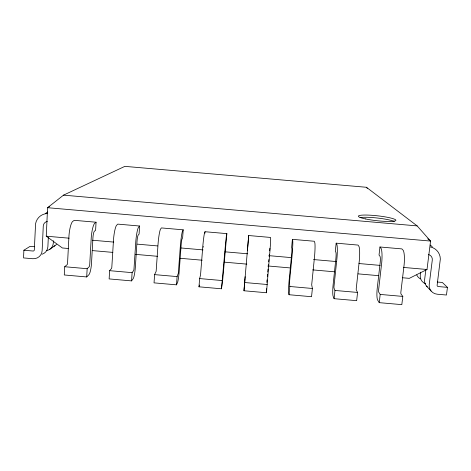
<?xml version="1.0" encoding="UTF-8"?>
<svg xmlns="http://www.w3.org/2000/svg" width="471" height="471" viewBox="0 0 471 471"><rect width="100%" height="100%" fill="white"/><g stroke="black" fill="none" stroke-linecap="round" stroke-linejoin="round"><path stroke-width="0.71" d="M34.401 246.733L30.091 246.357L23.874 250.248L23.55 257.925L32.646 258.72A9.279 8.849 37.4 0 0 42.149 250.566L43.267 226.092A5.328 5.104 39.6 0 1 47.377 221.423M68.213 248.482L62.355 247.97L46.258 236.189L47.577 207.705L63.508 195.147L124.85 166.363L366.426 187.275L417.147 225.897L430.565 241.07L427.014 269.489L409.305 278.349L402.717 277.772M48.325 237.272L47.883 246.663A9.026 8.619 37.6 0 1 42.043 254.246M53.429 240.787L53.323 242.965A8.79 8.407 37.8 0 1 46.541 250.619M64.698 266.727L64.28 274.976L86.699 276.948L88.872 274.746A9.791 1.972 -84.1 0 0 91.515 263.212L92.952 237.549A5.499 1.095 -84.5 0 1 94.436 231.19L95.601 230.284L96.055 222.218L74.288 220.322L72.534 221.535A13.771 3.144 -84.5 0 0 69.007 235.253L67.553 263.189A1.378 0.318 -83.9 0 1 67.2 264.59L64.698 266.727L87.153 268.7L89.266 266.663L89.72 264.684L91.268 237.201A13.771 2.749 -84.5 0 1 94.5 223.448L96.055 222.218M86.699 276.948L87.153 268.7M109.625 270.672L109.137 278.92L131.58 280.893L133.181 278.638A9.797 1.401 -84.4 0 0 135.354 267.057L137.02 241.399A5.505 0.777 -84.7 0 1 138.233 235.017L139.086 234.081L139.61 226.021L117.827 224.119L116.484 225.368A13.777 2.349 -84.6 0 0 113.546 239.15L111.804 267.434L111.545 268.482L109.625 270.672L132.11 272.644L133.74 270.431L133.964 269.377L135.831 241.093A13.777 1.949 -84.7 0 1 138.474 227.287L139.61 226.021M269.848 248.264L269.671 250.825M131.58 280.893L132.11 272.644M248.7 235.535L243.972 290.766L266.486 292.744L269.783 252.803A13.8 0.453 -85.1 0 0 270.666 238.821L270.548 237.443L248.7 235.535L247.446 250.331M154.606 274.622L154.035 282.865L176.501 284.837L177.532 282.535A9.803 0.824 -84.6 0 0 179.233 270.907L181.129 245.256A5.505 0.459 -84.8 0 1 182.077 238.844L182.613 237.884L183.213 229.824L161.406 227.923L160.481 229.206A13.783 1.548 -84.8 0 0 158.126 243.048L156.142 271.325L154.606 274.622L177.108 276.595L178.326 273.268L180.434 244.997A13.783 1.148 -84.8 0 1 182.495 231.126L183.213 229.824M243.972 290.766L244.926 279.462M176.501 284.837L177.108 276.595M198.98 286.815L199.627 278.573L200.54 275.04L202.754 246.945A13.789 0.748 -84.9 0 1 204.52 233.051L205.032 231.726L226.857 233.634L222.706 279.75L221.47 288.788L198.98 286.815L199.539 285.067M204.914 233.192L205.032 231.726M221.47 288.788L225.085 248.9A13.794 0.347 -85 0 1 226.557 234.97L226.857 233.634M244.914 279.197L245.132 276.689M267.328 276.418L267.528 274.222M267.728 272.026L267.999 269.094M268.205 266.898L268.405 264.702M268.676 261.77L268.876 259.574M269.147 256.642L269.353 254.446M292.409 239.35L291.631 247.405L291.879 248.435A5.511 0.341 -85.2 0 1 291.602 254.917L289.123 280.545A9.814 0.612 -85.3 0 0 288.611 292.297L289.011 294.722L311.549 296.706L312.391 288.476L311.69 284.79L314.528 256.719A13.806 1.254 -85.2 0 0 314.816 242.671L314.281 241.258L292.409 239.35L292.738 240.746A13.8 0.854 -85.2 0 1 292.15 254.758L289.441 282.841L289.812 286.492L289.011 294.722M336.164 243.166L335.311 251.22L335.876 252.279A5.517 0.665 -85.3 0 1 335.87 258.785L333.156 284.413A9.82 1.189 -85.6 0 0 333.121 296.206L334.098 298.685L356.659 300.669L357.577 292.438L356.27 289.959L356.235 288.699L359.314 260.634A13.812 2.061 -85.4 0 0 359.014 246.527L358.06 245.079L336.164 243.166L336.912 244.602A13.812 1.66 -85.3 0 1 336.912 258.673L333.957 286.745L333.968 287.999L334.975 290.454L334.098 298.685M379.962 246.987L379.037 255.041L379.914 256.13A5.517 0.983 -85.4 0 1 380.185 262.659L377.236 288.276A9.826 1.772 -85.9 0 0 377.677 300.121L379.232 302.653L401.816 304.637L402.811 296.412L400.915 293.875L400.815 292.609L404.147 264.555A13.818 2.867 -85.5 0 0 403.258 250.389L401.881 248.9L379.962 246.987L381.127 248.458A13.818 2.467 -85.4 0 1 381.728 262.594L378.519 290.654L378.59 291.92L380.185 294.422L379.232 302.653M420.615 272.179L420.256 275.076A8.843 8.472 -24.2 0 0 425.696 283.836M425.878 269.565L424.618 279.656A9.079 8.69 -24 0 0 427.256 286.868M437.288 282.023L442.357 282.465L447.45 287.369L446.461 295.023L437.276 294.222A9.332 8.914 -23.8 0 1 429.222 284.478L432.29 260.069A5.358 5.146 -26 0 0 428.339 254.54M49.626 249.418L54.877 245.744M49.543 206.734L47.577 207.705L430.565 241.07L427.692 238.803M63.508 195.147L417.147 225.897M46.258 236.189L69.107 238.185M92.528 240.234L113.752 242.088M137.173 244.137L157.667 245.933M180.358 247.917L203.048 249.901M225.008 251.82L247.693 253.804M268.923 255.659L291.614 257.643M313.568 259.562L336.259 261.546M358.949 263.536L380.174 265.391M403.594 267.44L427.014 269.489M92.363 250.596L112.863 252.391M135.554 254.375L157.508 256.301M180.199 258.291L202.159 260.21M224.119 262.135L246.81 264.119M268.034 265.98L290.725 267.97M312.685 269.889L334.645 271.814M358.066 273.863L378.56 275.659M23.874 250.248L33.147 251.037A1.307 1.248 37.4 0 0 34.301 250.042L35.584 223.719A13.341 12.782 39.6 0 1 47.388 213.51M447.45 287.369L438.089 286.521A1.319 1.26 -23.8 0 1 437.112 285.338L440.332 259.062A13.418 12.876 -26 0 0 430.341 246.904M199.627 278.573L222.153 280.551M244.696 282.529L267.251 284.508M289.812 286.492L312.391 288.476M334.975 290.454L357.577 292.438M380.185 294.422L402.811 296.412M426.473 286.038L431.118 291.037M366.426 187.275L367.303 188.412M266.486 292.744L266.374 290.342A9.809 0.324 -85.2 0 1 266.392 288.717M56.502 244.355A8.566 8.201 38 0 1 53.929 246.268M203.201 247.187A5.505 0.3 -84.9 0 1 203.26 246.468M266.798 282.382A9.809 0.324 -85.2 0 1 267.01 279.862M360.062 217.578A18.852 2.52 6.3 0 1 377.636 218.055A18.852 2.52 6.3 0 1 394.345 221.47M420.415 278.844A8.613 8.26 -24.4 0 1 416.747 274.976M430.241 245.055A13.053 12.546 -26.2 0 1 432.301 246.881M45.493 213.54A12.982 12.452 39.8 0 1 47.742 212.003M365.496 218.938A18.864 2.467 6.3 0 0 395.711 220.616A18.864 2.467 6.3 0 0 370.294 215.2A18.864 2.467 6.3 0 0 365.496 218.938"/></g></svg>
